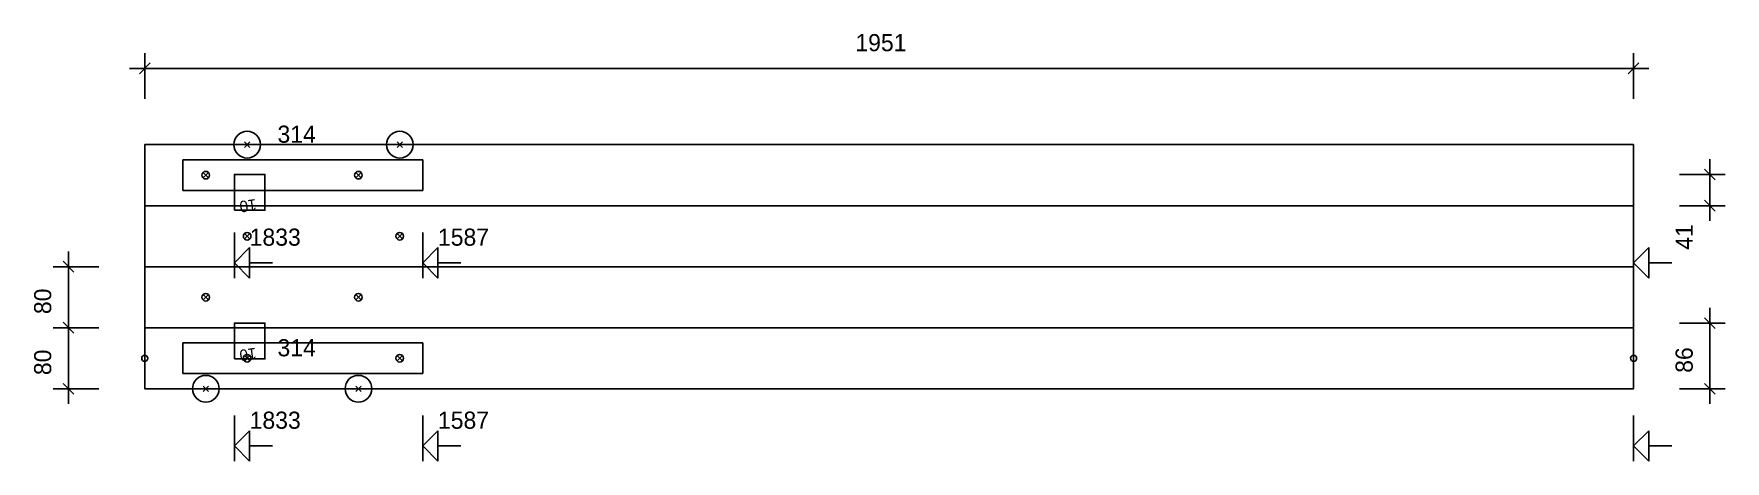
# Model space of a CAD drawing. Header units: millimetres. Extents: x -145 to 2071, y -95 to 465.
import ezdxf
from ezdxf.enums import TextEntityAlignment as Align

# ---------------------------------------------------------------- set-up
doc = ezdxf.new("R2010")
doc.units = ezdxf.units.MM
for name, color, linetype in [('2_SP2-3L', 7, 'CONTINUOUS'), ('CONTOUR', 7, 'CONTINUOUS'), ('CUT_STEP', 7, 'CONTINUOUS'), ('CUT_STEPTEXT', 7, 'CONTINUOUS'), ('CUT_VANGTENON', 7, 'CONTINUOUS'), ('DIMLINES', 7, 'CONTINUOUS'), ('DIMLINESTEXT', 7, 'CONTINUOUS'), ('DRILLINGS', 7, 'CONTINUOUS')]:
    doc.layers.add(name, color=color, linetype=linetype)

msp = doc.modelspace()

# ---------------------------------------------------------------- linework, layer by layer
at = {"layer": '2_SP2-3L', "color": 0}
for centre in [(0, 40), (1950.809, 40)]:
    msp.add_circle(centre, 4, dxfattribs=at)
at = {"layer": 'CONTOUR', "color": 0, "linetype": '0'}
for points in [[(1950.809, 320), (1950.809, 240), (0, 240), (0, 320), (1950.809, 320)], [(1950.809, 240), (1950.809, 160), (0, 160), (0, 240), (1950.809, 240)], [(1950.809, 160), (1950.809, 80), (0, 80), (0, 160), (1950.809, 160)], [(1950.809, 80), (1950.809, 0), (0, 0), (0, 80), (1950.809, 80)]]:
    msp.add_lwpolyline(points, dxfattribs=at)
at = {"layer": 'CUT_STEP', "color": 1, "linetype": '1'}
for points in [[(117.475, 234), (137.475, 234), (157.475, 234), (157.475, 240), (157.475, 275), (157.475, 281), (117.475, 281), (117.475, 275), (117.475, 240), (117.475, 234)], [(117.475, 39), (137.475, 39), (157.475, 39), (157.475, 45), (157.475, 80), (157.475, 86), (117.475, 86), (117.475, 80), (117.475, 45), (117.475, 39)]]:
    msp.add_lwpolyline(points, dxfattribs=at)
at = {"layer": 'CUT_VANGTENON', "color": 1, "linetype": '1'}
for points in [[(364.19, 300), (207.091, 300), (49.992, 300), (49.992, 260), (364.19, 260), (364.19, 300)], [(364.19, 20), (207.095, 20), (50, 20), (50, 60), (364.19, 60), (364.19, 20)]]:
    msp.add_lwpolyline(points, dxfattribs=at)
at = {"layer": 'DIMLINES', "color": 0}
for p, q in [((7.071, 427.071), (-7.071, 412.929)), ((0, 440), (0, 380)), ((1957.88, 427.071), (1943.738, 412.929)), ((1950.809, 440), (1950.809, 380)), ((-20, 420), (1970.809, 420)), ((2050.809, 220), (2050.809, 301)), ((2070.809, 281), (2010.809, 281)), ((2043.738, 288.071), (2057.88, 273.929)), ((2043.738, 247.071), (2057.88, 232.929)), ((2070.809, 240), (2010.809, 240)), ((117.475, 145), (117.475, 205)), ((364.19, 145), (364.19, 205)), ((1950.809, 145), (1950.809, 205)), ((-100, 60), (-100, 180)), ((117.475, 165), (137.475, 185)), ((137.475, 145), (137.475, 185)), ((364.19, 165), (384.19, 185)), ((384.19, 145), (384.19, 185)), ((1950.809, 165), (1970.809, 185)), ((1970.809, 145), (1970.809, 185)), ((-120, 160), (-60, 160)), ((-107.071, 167.071), (-92.929, 152.929)), ((117.475, 165), (137.475, 145)), ((167.475, 165), (137.475, 165)), ((364.19, 165), (384.19, 145)), ((414.19, 165), (384.19, 165)), ((1950.809, 165), (1970.809, 145)), ((2000.809, 165), (1970.809, 165)), ((-100, -20), (-100, 100)), ((2043.738, 93.071), (2057.88, 78.929)), ((2050.809, -20), (2050.809, 106)), ((-120, 80), (-60, 80)), ((-120, 80), (-60, 80)), ((-107.071, 87.071), (-92.929, 72.929)), ((-107.071, 87.071), (-92.929, 72.929)), ((2070.809, 86), (2010.809, 86)), ((-120, 0), (-60, 0)), ((-107.071, 7.071), (-92.929, -7.071)), ((2070.809, 0), (2010.809, 0)), ((2043.738, 7.071), (2057.88, -7.071)), ((117.475, -95), (117.475, -35)), ((364.19, -95), (364.19, -35)), ((1950.809, -95), (1950.809, -35)), ((117.475, -75), (137.475, -55)), ((137.475, -95), (137.475, -55)), ((364.19, -75), (384.19, -55)), ((384.19, -95), (384.19, -55)), ((1950.809, -75), (1970.809, -55)), ((1970.809, -95), (1970.809, -55)), ((117.475, -75), (137.475, -95)), ((167.475, -75), (137.475, -75)), ((364.19, -75), (384.19, -95)), ((414.19, -75), (384.19, -75)), ((1950.809, -75), (1970.809, -95)), ((2000.809, -75), (1970.809, -75))]:
    msp.add_line(p, q, dxfattribs=at)
at = {"layer": 'DRILLINGS', "color": 3}
for p, q in [((137.731, 323.536), (130.66, 316.464)), ((130.661, 323.536), (137.73, 316.464)), ((337.731, 323.536), (330.66, 316.464)), ((330.661, 323.536), (337.73, 316.464)), ((83.536, 283.536), (76.464, 276.464)), ((76.466, 283.536), (83.534, 276.464)), ((283.536, 283.536), (276.464, 276.464)), ((276.466, 283.536), (283.534, 276.464)), ((137.731, 203.536), (130.66, 196.464)), ((130.661, 203.536), (137.73, 196.464)), ((337.731, 203.536), (330.66, 196.464)), ((330.661, 203.536), (337.73, 196.464)), ((83.536, 123.536), (76.464, 116.464)), ((76.466, 123.536), (83.534, 116.464)), ((283.536, 123.536), (276.464, 116.464)), ((276.466, 123.536), (283.534, 116.464)), ((137.731, 43.536), (130.66, 36.464)), ((130.661, 43.536), (137.73, 36.464)), ((337.731, 43.536), (330.66, 36.464)), ((330.661, 43.536), (337.73, 36.464)), ((83.536, 3.536), (76.464, -3.536)), ((76.466, 3.536), (83.534, -3.536)), ((283.536, 3.536), (276.464, -3.536)), ((276.466, 3.536), (283.534, -3.536))]:
    msp.add_line(p, q, dxfattribs=at)
for centre, radius in [((134.196, 320), 17.5), ((334.196, 320), 17.5), ((80, 280), 5), ((280, 280), 5), ((134.196, 200), 5), ((334.196, 200), 5), ((80, 120), 5), ((280, 120), 5), ((134.196, 40), 5), ((334.196, 40), 5), ((80, 0), 17.5), ((280, 0), 17.5)]:
    msp.add_circle(centre, radius, dxfattribs=at)

# ---------------------------------------------------------------- texts
at = {"layer": 'CUT_STEPTEXT'}
for p in [(147.475, 234), (147.475, 39)]:
    msp.add_text('10', height=15, rotation=188, dxfattribs=at).set_placement(p, align=Align.TOP_LEFT)
at = {"layer": 'DIMLINESTEXT'}
for s, p in [('1951', (931.157, 465)), ('314', (173.905, 345)), ('1833', (137.475, 210)), ('1587', (384.19, 210)), ('314', (173.909, 65)), ('1833', (137.475, -30)), ('1587', (384.19, -30))]:
    msp.add_text(s, height=22.5, dxfattribs=at).set_placement(p, align=Align.TOP_LEFT)
for s, p in [('41', (2005.809, 182.252)), ('80', (-145, 97.876)), ('80', (-145, 17.876)), ('86', (2005.809, 20.876))]:
    msp.add_text(s, height=22.5, rotation=90, dxfattribs=at).set_placement(p, align=Align.TOP_LEFT)

doc.saveas('drawing.dxf')
